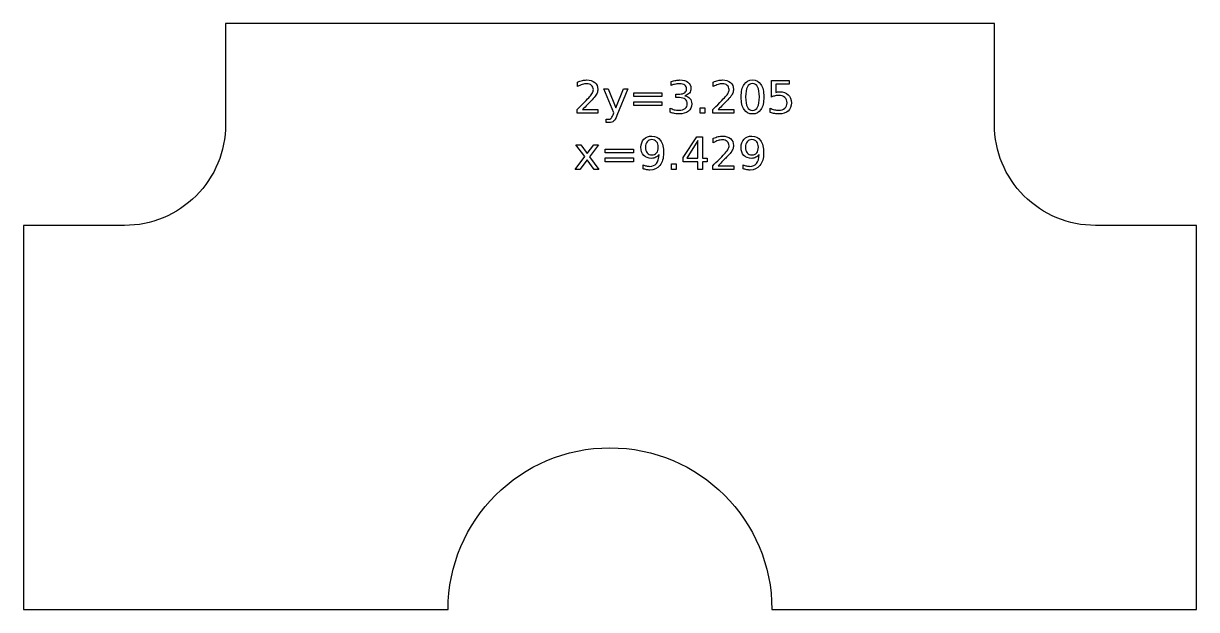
# Model space of a CAD drawing. Extents: x -1338 to 1024, y 230 to 1240.
# Drawn here: x 128.2 to 423, y 230.5 to 377.9 of the extents above; entities that cross this region are included whole.
import ezdxf

# ---------------------------------------------------------------- set-up
doc = ezdxf.new("R2010")
doc.units = 0
doc.layers.add('Layer_1', color=7, linetype='CONTINUOUS')

msp = doc.modelspace()

# ---------------------------------------------------------------- linework, layer by layer
at = {"layer": 'Layer_1', "color": 7}
for p, q in [((179.015607, 377.854077), (179.015607, 352.454077)), ((372.215466, 377.854077), (179.015607, 377.854077)), ((179.015607, 377.854077), (179.015607, 377.854077)), ((372.215466, 352.454077), (372.215466, 377.854077)), ((267.420511, 361.961278), (267.420511, 363.085764)), ((290.973942, 362.286482), (290.973942, 363.278691)), ((301.529713, 361.961278), (301.529713, 363.085764)), ((311.424026, 363.631469), (311.424026, 363.631469)), ((311.424026, 362.749524), (311.424026, 362.749524)), ((316.24165, 363.482625), (320.612787, 363.482625)), ((316.24165, 359.348521), (316.24165, 363.482625)), ((316.24165, 363.482625), (316.24165, 363.482625)), ((320.612787, 363.482625), (320.612787, 362.545562)), ((276.559662, 355.352198), (274.062656, 361.426608)), ((274.062656, 361.426608), (275.137524, 361.426608)), ((275.137524, 361.426608), (277.066779, 356.597955)), ((277.066779, 356.597955), (278.996033, 361.426608)), ((280.070901, 361.426608), (277.358924, 354.679718)), ((278.996033, 361.426608), (280.070901, 361.426608)), ((281.603281, 360.379281), (288.66986, 360.379281)), ((281.603281, 359.453253), (281.603281, 360.379281)), ((281.603281, 360.379281), (281.603281, 360.379281)), ((288.66986, 360.379281), (288.66986, 359.453253)), ((292.148029, 359.194173), (292.148029, 360.109194)), ((292.148029, 360.109194), (293.151241, 360.109194)), ((294.446596, 359.690264), (294.446596, 359.690264)), ((320.612787, 362.545562), (317.261398, 362.545562)), ((317.261398, 362.545562), (317.261398, 360.528125)), ((288.66986, 359.453253), (281.603281, 359.453253)), ((281.603281, 358.130337), (288.66986, 358.130337)), ((281.603281, 357.193274), (281.603281, 358.130337)), ((281.603281, 358.130337), (281.603281, 358.130337)), ((288.66986, 357.193274), (281.603281, 357.193274)), ((288.66986, 358.130337), (288.66986, 357.193274)), ((293.107144, 359.194173), (292.148029, 359.194173)), ((267.36539, 355.252996), (267.36539, 356.190059)), ((272.590912, 355.252996), (267.36539, 355.252996)), ((268.704845, 356.190059), (272.590912, 356.190059)), ((268.704845, 356.190059), (268.704845, 356.190059)), ((272.590912, 356.190059), (272.590912, 355.252996)), ((276.377761, 354.889184), (276.559662, 355.352198)), ((277.358924, 354.679718), (277.358924, 354.679718)), ((290.725894, 355.501042), (290.725894, 356.575913)), ((298.261007, 356.653073), (299.42407, 356.653073)), ((298.261007, 355.252996), (298.261007, 356.653073)), ((298.261007, 356.653073), (298.261007, 356.653073)), ((299.42407, 355.252996), (298.261007, 355.252996)), ((299.42407, 356.653073), (299.42407, 355.252996)), ((301.474592, 355.252996), (301.474592, 356.190059)), ((306.700112, 355.252996), (301.474592, 355.252996)), ((302.814045, 356.190059), (306.700112, 356.190059)), ((302.814045, 356.190059), (302.814045, 356.190059)), ((306.700112, 356.190059), (306.700112, 355.252996)), ((315.894384, 355.445924), (315.894384, 356.564878)), ((274.619384, 352.904823), (274.619384, 353.753691)), ((274.619384, 353.753691), (275.214695, 353.753691)), ((275.42967, 352.904823), (274.619384, 352.904823)), ((294.011136, 344.157035), (297.434183, 349.371514)), ((297.726329, 348.401375), (294.91513, 344.008191)), ((297.434183, 349.371514), (298.834271, 349.371514)), ((297.434183, 349.371514), (297.434183, 349.371514)), ((297.726329, 344.008191), (297.726329, 348.401375)), ((297.726329, 348.401375), (297.726329, 348.401375)), ((298.834271, 349.371514), (298.834271, 344.008191)), ((301.529713, 347.850166), (301.529713, 348.974653)), ((269.26157, 344.372003), (267.067733, 347.315496)), ((267.067733, 347.315496), (268.263872, 347.315496)), ((268.263872, 347.315496), (269.900981, 345.116139)), ((269.900981, 345.116139), (271.53809, 347.315496)), ((272.734227, 347.315496), (270.501804, 344.311354)), ((271.53809, 347.315496), (272.734227, 347.315496)), ((272.734227, 347.315496), (272.734227, 347.315496)), ((274.415433, 346.26817), (281.482013, 346.26817)), ((274.415433, 345.342142), (274.415433, 346.26817)), ((274.415433, 346.26817), (274.415433, 346.26817)), ((281.482013, 345.342142), (274.415433, 345.342142)), ((281.482013, 346.26817), (281.482013, 345.342142)), ((266.863785, 341.141885), (269.26157, 344.372003)), ((269.856884, 343.567218), (268.059922, 341.141885)), ((271.653844, 341.141885), (269.856884, 343.567218)), ((270.501804, 344.311354), (272.849983, 341.141885)), ((274.415433, 344.019226), (281.482013, 344.019226)), ((274.415433, 343.082163), (274.415433, 344.019226)), ((274.415433, 344.019226), (274.415433, 344.019226)), ((281.482013, 343.082163), (274.415433, 343.082163)), ((281.482013, 344.019226), (281.482013, 343.082163)), ((283.918386, 341.312743), (283.918386, 342.326993)), ((286.134271, 344.801941), (286.134271, 344.801941)), ((291.07316, 342.541962), (292.236223, 342.541962)), ((291.07316, 341.141885), (291.07316, 342.541962)), ((291.07316, 342.541962), (291.07316, 342.541962)), ((292.236223, 342.541962), (292.236223, 341.141885)), ((294.011136, 343.082163), (294.011136, 344.157035)), ((297.726329, 343.082163), (294.011136, 343.082163)), ((294.91513, 344.008191), (297.726329, 344.008191)), ((297.726329, 341.141885), (297.726329, 343.082163)), ((298.834271, 344.008191), (300.008358, 344.008191)), ((300.008358, 343.082163), (298.834271, 343.082163)), ((298.834271, 343.082163), (298.834271, 341.141885)), ((300.008358, 344.008191), (300.008358, 343.082163)), ((301.474592, 341.141885), (301.474592, 342.078948)), ((302.814045, 342.078948), (306.700112, 342.078948)), ((302.814045, 342.078948), (302.814045, 342.078948)), ((306.700112, 342.078948), (306.700112, 341.141885)), ((309.07585, 341.312743), (309.07585, 342.326993)), ((311.291735, 344.801941), (311.291735, 344.801941)), ((268.059922, 341.141885), (266.863785, 341.141885)), ((272.849983, 341.141885), (271.653844, 341.141885)), ((283.918386, 341.312743), (283.918386, 341.312743)), ((292.236223, 341.141885), (291.07316, 341.141885)), ((298.834271, 341.141885), (297.726329, 341.141885)), ((306.700112, 341.141885), (301.474592, 341.141885)), ((309.07585, 341.312743), (309.07585, 341.312743)), ((153.615607, 327.054077), (128.215607, 327.054077)), ((128.215607, 327.054077), (128.215607, 230.454152)), ((423.015466, 327.054077), (397.615466, 327.054077)), ((423.015466, 230.454152), (423.015466, 327.054077)), ((316.295758, 230.454152), (423.015466, 230.454152))]:
    msp.add_line(p, q, dxfattribs=at)
for points in [[(267.420511, 363.085764), (267.868834, 363.265822), (268.287758, 363.401787), (268.677283, 363.49366)], [(269.76869, 362.694406), (269.419586, 362.694406), (269.050272, 362.633766), (268.660747, 362.512486)], [(268.677283, 363.49366), (269.066808, 363.585532), (269.42326, 363.631469), (269.74664, 363.631469)], [(269.74664, 363.631469), (270.599186, 363.631469), (271.279018, 363.418325), (271.786136, 362.992038)], [(270.964827, 362.280979), (270.65982, 362.556597), (270.261107, 362.694406), (269.76869, 362.694406)], [(271.786136, 362.992038), (272.293255, 362.565769), (272.546815, 361.996188), (272.546815, 361.283295)], [(290.973942, 363.278691), (291.396539, 363.396283), (291.791576, 363.484478), (292.159052, 363.543274)], [(293.107144, 362.694406), (292.802139, 362.694406), (292.475085, 362.66133), (292.125981, 362.595177)], [(292.159052, 363.543274), (292.530205, 363.602071), (292.879308, 363.631469), (293.206362, 363.631469)], [(294.391475, 362.352635), (294.093819, 362.580483), (293.665709, 362.694406), (293.107144, 362.694406)], [(293.206362, 363.631469), (294.051559, 363.631469), (294.720367, 363.438542), (295.212787, 363.052687)], [(295.212787, 363.052687), (295.705205, 362.670502), (295.951413, 362.152361), (295.951413, 361.498264)], [(301.529713, 363.085764), (301.978035, 363.265822), (302.396958, 363.401787), (302.786483, 363.49366)], [(303.87789, 362.694406), (303.528786, 362.694406), (303.159472, 362.633766), (302.769947, 362.512486)], [(302.786483, 363.49366), (303.17601, 363.585532), (303.532463, 363.631469), (303.855842, 363.631469)], [(303.855842, 363.631469), (304.708389, 363.631469), (305.388221, 363.418325), (305.895338, 362.992038)], [(305.074026, 362.280979), (304.769021, 362.556597), (304.370309, 362.694406), (303.87789, 362.694406)], [(305.895338, 362.992038), (306.402456, 362.565769), (306.656015, 361.996188), (306.656015, 361.283295)], [(309.30736, 362.534556), (309.796105, 363.265831), (310.50166, 363.631469), (311.424026, 363.631469)], [(311.424026, 362.749524), (310.850764, 362.749524), (310.418979, 362.466568), (310.128672, 361.900656)], [(311.424026, 363.631469), (312.346395, 363.631469), (313.050113, 363.265831), (313.535181, 362.534556)], [(312.719384, 361.900656), (312.432752, 362.466568), (312.000966, 362.749524), (311.424026, 362.749524)], [(268.660747, 362.512486), (268.274895, 362.391224), (267.861483, 362.207488), (267.420511, 361.961278)], [(270.468733, 359.376066), (270.825186, 359.776633), (271.073232, 360.114716), (271.212872, 360.390316)], [(271.427846, 361.211639), (271.427846, 361.648933), (271.273506, 362.005379), (270.964827, 362.280979)], [(271.212872, 360.390316), (271.356188, 360.669603), (271.427846, 360.943377), (271.427846, 361.211639)], [(272.353888, 360.31866), (272.228946, 360.017321), (271.999273, 359.660865), (271.66487, 359.249291)], [(272.546815, 361.283295), (272.546815, 360.945212), (272.482506, 360.623667), (272.353888, 360.31866)], [(292.125981, 362.595177), (291.776878, 362.529024), (291.392865, 362.426126), (290.973942, 362.286482)], [(293.151241, 360.109194), (293.698782, 360.109194), (294.117705, 360.217596), (294.408011, 360.434399)], [(294.843471, 361.382496), (294.843471, 361.805096), (294.692806, 362.128475), (294.391475, 362.352635)], [(294.408011, 360.434399), (294.698317, 360.65489), (294.843471, 360.970922), (294.843471, 361.382496)], [(295.560053, 360.340701), (295.299144, 360.028356), (294.927992, 359.811544), (294.446596, 359.690264)], [(294.446596, 359.690264), (294.979437, 359.576359), (295.394687, 359.339339), (295.692345, 358.979205)], [(295.951413, 361.498264), (295.951413, 361.042588), (295.82096, 360.656734), (295.560053, 360.340701)], [(302.769947, 362.512486), (302.384097, 362.391224), (301.970686, 362.207488), (301.529713, 361.961278)], [(304.577933, 359.376066), (304.934386, 359.776633), (305.182433, 360.114716), (305.322074, 360.390316)], [(305.537049, 361.211639), (305.537049, 361.648933), (305.382708, 362.005379), (305.074026, 362.280979)], [(305.322074, 360.390316), (305.465391, 360.669603), (305.537049, 360.943377), (305.537049, 361.211639)], [(306.46309, 360.31866), (306.338149, 360.017321), (306.108475, 359.660865), (305.77407, 359.249291)], [(306.656015, 361.283295), (306.656015, 360.945212), (306.591707, 360.623667), (306.46309, 360.31866)], [(308.579757, 359.359556), (308.579757, 360.748616), (308.822291, 361.806949), (309.30736, 362.534556)], [(310.128672, 361.900656), (309.842039, 361.338413), (309.698723, 360.49138), (309.698723, 359.359556)], [(313.154845, 359.359556), (313.154845, 360.49138), (313.009691, 361.338413), (312.719384, 361.900656)], [(313.535181, 362.534556), (314.023926, 361.806949), (314.268299, 360.748616), (314.268299, 359.359556)], [(317.145642, 359.657187), (316.85166, 359.591053), (316.55033, 359.488164), (316.24165, 359.348521)], [(318.03861, 359.756416), (317.740954, 359.756416), (317.443298, 359.72334), (317.145642, 359.657187)], [(317.261398, 360.528125), (317.423087, 360.583233), (317.584777, 360.623657), (317.746467, 360.649396)], [(317.746467, 360.649396), (317.908156, 360.678785), (318.069846, 360.693479), (318.231537, 360.693479)], [(319.548942, 359.254823), (319.177789, 359.589219), (318.674345, 359.756416), (318.03861, 359.756416)], [(318.231537, 360.693479), (319.150229, 360.693479), (319.877832, 360.441755), (320.414348, 359.938309)], [(320.414348, 359.938309), (320.950864, 359.434881), (321.219122, 358.753211), (321.219122, 357.893298)], [(267.36539, 356.190059), (267.787989, 356.627353), (268.36309, 357.213481), (269.090693, 357.948444)], [(270.788438, 358.323264), (270.296018, 357.816148), (269.601487, 357.10508), (268.704845, 356.190059)], [(269.090693, 357.948444), (269.821972, 358.687058), (270.281319, 359.162931), (270.468733, 359.376066)], [(271.66487, 359.249291), (271.573001, 359.142724), (271.280857, 358.834048), (270.788438, 358.323264)], [(294.523767, 358.780774), (294.185689, 359.056374), (293.713481, 359.194173), (293.107144, 359.194173)], [(294.485181, 356.443607), (294.852659, 356.719226), (295.036398, 357.119774), (295.036398, 357.645253)], [(295.036398, 357.645253), (295.036398, 358.130337), (294.865521, 358.508844), (294.523767, 358.780774)], [(296.14434, 357.645253), (296.14434, 356.83313), (295.865058, 356.204744), (295.306493, 355.760093)], [(295.692345, 358.979205), (295.993675, 358.61907), (296.14434, 358.17442), (296.14434, 357.645253)], [(301.474592, 356.190059), (301.89719, 356.627353), (302.472291, 357.213481), (303.199896, 357.948444)], [(304.897638, 358.323264), (304.40522, 357.816148), (303.710689, 357.10508), (302.814045, 356.190059)], [(303.199896, 357.948444), (303.931175, 358.687058), (304.390521, 359.162931), (304.577933, 359.376066)], [(305.77407, 359.249291), (305.682201, 359.142724), (305.390057, 358.834048), (304.897638, 358.323264)], [(309.30736, 356.184556), (308.822291, 356.915831), (308.579757, 357.974164), (308.579757, 359.359556)], [(309.698723, 359.359556), (309.698723, 358.2314), (309.842039, 357.384357), (310.128672, 356.818427)], [(310.128672, 356.818427), (310.418979, 356.256202), (310.850764, 355.97509), (311.424026, 355.97509)], [(311.424026, 355.97509), (312.000966, 355.97509), (312.432752, 356.256202), (312.719384, 356.818427)], [(312.719384, 356.818427), (313.009691, 357.384357), (313.154845, 358.2314), (313.154845, 359.359556)], [(314.268299, 359.359556), (314.268299, 357.974164), (314.023926, 356.915831), (313.535181, 356.184556)], [(320.105667, 357.893298), (320.105667, 358.466567), (319.920092, 358.920408), (319.548942, 359.254823)], [(319.548942, 356.531802), (319.920092, 356.866216), (320.105667, 357.320048), (320.105667, 357.893298)], [(321.219122, 357.893298), (321.219122, 357.007685), (320.943515, 356.318668), (320.392301, 355.826246)], [(275.214695, 353.753691), (275.493979, 353.753691), (275.71079, 353.819834), (275.86513, 353.952121)], [(275.86513, 353.952121), (276.01947, 354.084408), (276.190347, 354.396762), (276.377761, 354.889184)], [(277.358924, 354.679718), (277.072291, 353.944774), (276.793009, 353.465222), (276.521077, 353.241062)], [(290.725894, 356.575913), (291.034573, 356.395837), (291.372652, 356.259871), (291.74013, 356.168017)], [(291.855886, 355.197878), (291.492083, 355.264013), (291.115419, 355.365067), (290.725894, 355.501042)], [(291.74013, 356.168017), (292.107606, 356.076145), (292.491619, 356.030208), (292.89217, 356.030208)], [(292.925243, 355.093146), (292.579814, 355.093146), (292.223362, 355.128057), (291.855886, 355.197878)], [(292.89217, 356.030208), (293.590376, 356.030208), (294.12138, 356.168008), (294.485181, 356.443607)], [(295.306493, 355.760093), (294.747928, 355.315462), (293.954178, 355.093146), (292.925243, 355.093146)], [(311.424026, 355.093146), (310.50166, 355.093146), (309.796105, 355.456949), (309.30736, 356.184556)], [(313.535181, 356.184556), (313.050113, 355.456949), (312.346395, 355.093146), (311.424026, 355.093146)], [(315.894384, 356.564878), (316.225113, 356.38482), (316.566866, 356.25069), (316.919644, 356.162486)], [(317.002327, 355.18134), (316.645874, 355.240137), (316.27656, 355.328331), (315.894384, 355.445924)], [(316.919644, 356.162486), (317.272422, 356.074301), (317.64541, 356.030208), (318.03861, 356.030208)], [(318.06066, 355.093146), (317.715231, 355.093146), (317.362453, 355.122544), (317.002327, 355.18134)], [(318.03861, 356.030208), (318.674345, 356.030208), (319.177789, 356.197406), (319.548942, 356.531802)], [(320.392301, 355.826246), (319.841085, 355.337513), (319.063871, 355.093146), (318.06066, 355.093146)], [(179.015607, 352.454077), (179.015607, 345.717578), (176.339544, 339.256989), (171.57612, 334.493565)], [(276.521077, 353.241062), (276.249144, 353.016903), (275.885342, 352.904823), (275.42967, 352.904823)], [(379.654954, 334.493565), (374.89153, 339.256989), (372.215466, 345.717578), (372.215466, 352.454077)], [(283.38922, 346.720177), (283.38922, 347.565376), (283.639104, 348.243368), (284.138872, 348.754152)], [(284.138872, 348.754152), (284.638641, 349.264956), (285.303774, 349.520358), (286.134271, 349.520358)], [(284.943646, 348.120253), (284.653339, 347.778501), (284.508186, 347.311809), (284.508186, 346.720177)], [(286.134271, 348.638413), (285.634502, 348.638413), (285.237627, 348.465693), (284.943646, 348.120253)], [(286.134271, 349.520358), (287.086035, 349.520358), (287.811802, 349.15472), (288.31157, 348.423444)], [(287.319384, 348.120253), (287.029077, 348.465693), (286.634039, 348.638413), (286.134271, 348.638413)], [(287.760356, 346.720177), (287.760356, 347.311809), (287.613366, 347.778501), (287.319384, 348.120253)], [(288.31157, 348.423444), (288.815013, 347.695838), (289.066735, 346.637505), (289.066735, 345.248444)], [(301.529713, 348.974653), (301.978035, 349.15471), (302.396958, 349.290676), (302.786483, 349.382548)], [(302.769947, 348.401375), (302.384097, 348.280113), (301.970686, 348.096377), (301.529713, 347.850166)], [(303.87789, 348.583295), (303.528786, 348.583295), (303.159472, 348.522655), (302.769947, 348.401375)], [(302.786483, 349.382548), (303.17601, 349.474421), (303.532463, 349.520358), (303.855842, 349.520358)], [(303.855842, 349.520358), (304.708389, 349.520358), (305.388221, 349.307214), (305.895338, 348.880927)], [(305.074026, 348.169868), (304.769021, 348.445486), (304.370309, 348.583295), (303.87789, 348.583295)], [(305.537049, 347.100528), (305.537049, 347.537822), (305.382708, 347.894268), (305.074026, 348.169868)], [(305.895338, 348.880927), (306.402456, 348.454658), (306.656015, 347.885077), (306.656015, 347.172184)], [(308.546683, 346.720177), (308.546683, 347.565376), (308.796568, 348.243368), (309.296336, 348.754152)], [(309.296336, 348.754152), (309.796105, 349.264956), (310.461238, 349.520358), (311.291735, 349.520358)], [(310.10111, 348.120253), (309.810803, 347.778501), (309.665649, 347.311809), (309.665649, 346.720177)], [(311.291735, 348.638413), (310.791966, 348.638413), (310.395091, 348.465693), (310.10111, 348.120253)], [(311.291735, 349.520358), (312.243501, 349.520358), (312.969268, 349.15472), (313.469037, 348.423444)], [(312.476848, 348.120253), (312.186541, 348.465693), (311.791503, 348.638413), (311.291735, 348.638413)], [(312.91782, 346.720177), (312.91782, 347.311809), (312.77083, 347.778501), (312.476848, 348.120253)], [(313.469037, 348.423444), (313.97248, 347.695838), (314.224202, 346.637505), (314.224202, 345.248444)], [(284.105799, 344.675166), (283.628079, 345.174944), (283.38922, 345.856615), (283.38922, 346.720177)], [(284.508186, 346.720177), (284.508186, 346.124857), (284.653339, 345.656321), (284.943646, 345.314569)], [(284.943646, 345.314569), (285.237627, 344.972817), (285.634502, 344.801941), (286.134271, 344.801941)], [(286.134271, 344.801941), (286.634039, 344.801941), (287.029077, 344.972817), (287.319384, 345.314569)], [(287.319384, 345.314569), (287.613366, 345.656321), (287.760356, 346.124857), (287.760356, 346.720177)], [(289.066735, 345.248444), (289.066735, 343.951238), (288.758054, 342.914946), (288.140693, 342.139569)], [(303.199896, 343.837333), (303.931175, 344.575947), (304.390521, 345.05182), (304.577933, 345.264954)], [(304.577933, 345.264954), (304.934386, 345.665522), (305.182433, 346.003605), (305.322074, 346.279205)], [(305.77407, 345.13818), (305.682201, 345.031613), (305.390057, 344.722937), (304.897638, 344.212153)], [(305.322074, 346.279205), (305.465391, 346.558492), (305.537049, 346.832266), (305.537049, 347.100528)], [(306.46309, 346.207548), (306.338149, 345.90621), (306.108475, 345.549754), (305.77407, 345.13818)], [(306.656015, 347.172184), (306.656015, 346.834101), (306.591707, 346.512555), (306.46309, 346.207548)], [(309.263263, 344.675166), (308.785543, 345.174944), (308.546683, 345.856615), (308.546683, 346.720177)], [(309.665649, 346.720177), (309.665649, 346.124857), (309.810803, 345.656321), (310.10111, 345.314569)], [(310.10111, 345.314569), (310.395091, 344.972817), (310.791966, 344.801941), (311.291735, 344.801941)], [(311.291735, 344.801941), (311.791503, 344.801941), (312.186541, 344.972817), (312.476848, 345.314569)], [(312.476848, 345.314569), (312.77083, 345.656321), (312.91782, 346.124857), (312.91782, 346.720177)], [(314.224202, 345.248444), (314.224202, 343.951238), (313.915521, 342.914946), (313.29816, 342.139569)], [(283.918386, 342.326993), (284.197668, 342.194706), (284.480625, 342.093652), (284.767257, 342.02383)], [(286.062612, 343.931031), (285.239464, 343.931031), (284.587193, 344.179076), (284.105799, 344.675166)], [(284.767257, 342.02383), (285.053889, 341.954008), (285.335009, 341.919097), (285.610616, 341.919097)], [(285.610616, 341.919097), (286.34557, 341.919097), (286.905972, 342.165308), (287.291822, 342.657729)], [(288.140693, 342.139569), (287.527007, 341.367879), (286.700184, 340.982035), (285.660225, 340.982035)], [(287.148507, 344.18458), (286.821453, 344.015547), (286.459488, 343.931031), (286.062612, 343.931031)], [(287.958792, 344.912177), (287.745656, 344.596163), (287.475561, 344.353631), (287.148507, 344.18458)], [(287.291822, 342.657729), (287.681347, 343.153819), (287.903671, 343.905302), (287.958792, 344.912177)], [(301.474592, 342.078948), (301.89719, 342.516242), (302.472291, 343.10237), (303.199896, 343.837333)], [(304.897638, 344.212153), (304.40522, 343.705037), (303.710689, 342.993969), (302.814045, 342.078948)], [(309.07585, 342.326993), (309.355133, 342.194706), (309.63809, 342.093652), (309.924721, 342.02383)], [(311.220079, 343.931031), (310.39693, 343.931031), (309.744658, 344.179076), (309.263263, 344.675166)], [(309.924721, 342.02383), (310.211353, 341.954008), (310.492473, 341.919097), (310.76808, 341.919097)], [(310.76808, 341.919097), (311.503034, 341.919097), (312.063437, 342.165308), (312.449289, 342.657729)], [(313.29816, 342.139569), (312.684473, 341.367879), (311.857651, 340.982035), (310.817692, 340.982035)], [(312.305971, 344.18458), (311.978917, 344.015547), (311.616953, 343.931031), (311.220079, 343.931031)], [(313.116259, 344.912177), (312.903121, 344.596163), (312.633025, 344.353631), (312.305971, 344.18458)], [(312.449289, 342.657729), (312.838814, 343.153819), (313.061137, 343.905302), (313.116259, 344.912177)], [(284.811354, 341.064698), (284.524722, 341.119825), (284.227066, 341.202507), (283.918386, 341.312743)], [(285.660225, 340.982035), (285.380944, 340.982035), (285.097987, 341.009589), (284.811354, 341.064698)], [(309.968818, 341.064698), (309.682188, 341.119825), (309.384532, 341.202507), (309.07585, 341.312743)], [(310.817692, 340.982035), (310.538408, 340.982035), (310.255451, 341.009589), (309.968818, 341.064698)], [(171.57612, 334.493565), (166.812696, 329.730141), (160.352106, 327.054077), (153.615607, 327.054077)], [(397.615466, 327.054077), (390.878968, 327.054077), (384.418378, 329.730141), (379.654954, 334.493565)], [(234.934743, 230.454152), (234.934957, 252.921355), (253.14833, 271.134483), (275.615533, 271.134396)], [(275.615533, 271.134396), (298.082515, 271.134172), (316.295544, 252.921134), (316.295758, 230.454152)], [(128.215607, 230.454152), (128.215607, 230.454152), (234.934743, 230.454152), (234.934743, 230.454152)]]:
    msp.add_open_spline(points, degree=3, dxfattribs=at)

doc.saveas('drawing.dxf')
